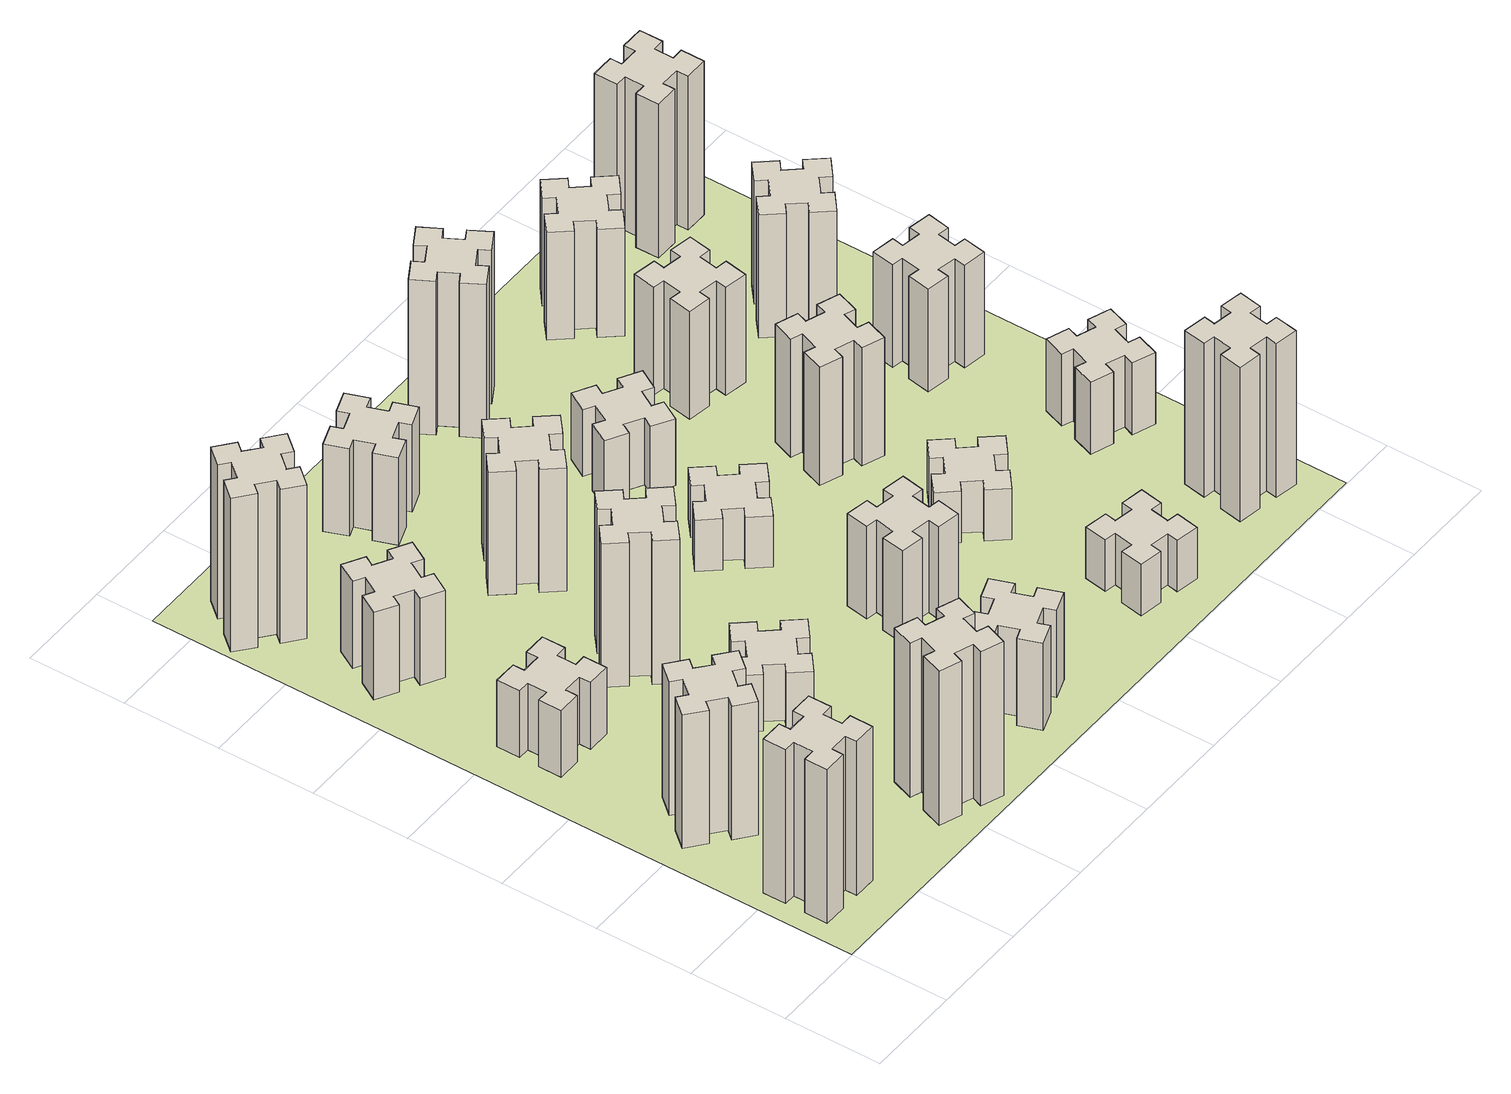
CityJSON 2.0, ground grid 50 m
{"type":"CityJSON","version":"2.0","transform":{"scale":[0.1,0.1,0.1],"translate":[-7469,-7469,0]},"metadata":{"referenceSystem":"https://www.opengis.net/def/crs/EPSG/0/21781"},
"CityObjects":{
"building1":{"type":"Building","attributes":{"class":"1000","function":"1000","usage":"1000","yearOfConstruction":2016,"roofType":"1000","measuredHeight":90,"storeysAboveGround":30,"storeysBelowGround":0},"geometry":[{"type":"Solid","lod":"1","boundaries":[[[[0,1,2,3,4,5,6,7,8,9,10,11,12,13,14,15,16,17,18,19]],[[17,16,20,21]],[[16,15,22,20]],[[15,14,23,22]],[[14,13,24,23]],[[13,12,25,24]],[[12,11,26,25]],[[11,10,27,26]],[[10,9,28,27]],[[9,8,29,28]],[[8,7,30,29]],[[7,6,31,30]],[[6,5,32,31]],[[5,4,33,32]],[[4,3,34,33]],[[3,2,35,34]],[[2,1,36,35]],[[1,0,37,36]],[[0,19,38,37]],[[19,18,39,38]],[[18,17,21,39]],[[24,25,26,27,28,29,30,31,32,33,34,35,36,37,38,39,21,20,22,23]]]]}]},
"building2":{"type":"Building","attributes":{"class":"1000","function":"1000","usage":"1000","yearOfConstruction":2016,"roofType":"1000","measuredHeight":78,"storeysAboveGround":30,"storeysBelowGround":0},"geometry":[{"type":"Solid","lod":"1","boundaries":[[[[40,41,42,43,44,45,46,47,48,49,50,51,52,53,54,55,56,57,58,59]],[[57,56,60,61]],[[56,55,62,60]],[[55,54,63,62]],[[54,53,64,63]],[[53,52,65,64]],[[52,51,66,65]],[[51,50,67,66]],[[50,49,68,67]],[[49,48,69,68]],[[48,47,70,69]],[[47,46,71,70]],[[46,45,72,71]],[[45,44,73,72]],[[44,43,74,73]],[[43,42,75,74]],[[42,41,76,75]],[[41,40,77,76]],[[40,59,78,77]],[[59,58,79,78]],[[58,57,61,79]],[[64,65,66,67,68,69,70,71,72,73,74,75,76,77,78,79,61,60,62,63]]]]}]},
"building3":{"type":"Building","attributes":{"class":"1000","function":"1000","usage":"1000","yearOfConstruction":2016,"roofType":"1000","measuredHeight":39,"storeysAboveGround":30,"storeysBelowGround":0},"geometry":[{"type":"Solid","lod":"1","boundaries":[[[[80,81,82,83,84,85,86,87,88,89,90,91,92,93,94,95,96,97,98,99]],[[97,96,100,101]],[[96,95,102,100]],[[95,94,103,102]],[[94,93,104,103]],[[93,92,105,104]],[[92,91,106,105]],[[91,90,107,106]],[[90,89,108,107]],[[89,88,109,108]],[[88,87,110,109]],[[87,86,111,110]],[[86,85,112,111]],[[85,84,113,112]],[[84,83,114,113]],[[83,82,115,114]],[[82,81,116,115]],[[81,80,117,116]],[[80,99,118,117]],[[99,98,119,118]],[[98,97,101,119]],[[104,105,106,107,108,109,110,111,112,113,114,115,116,117,118,119,101,100,102,103]]]]}]},
"building4":{"type":"Building","attributes":{"class":"1000","function":"1000","usage":"1000","yearOfConstruction":2016,"roofType":"1000","measuredHeight":51,"storeysAboveGround":30,"storeysBelowGround":0},"geometry":[{"type":"Solid","lod":"1","boundaries":[[[[120,121,122,123,124,125,126,127,128,129,130,131,132,133,134,135,136,137,138,139]],[[137,136,140,141]],[[136,135,142,140]],[[135,134,143,142]],[[134,133,144,143]],[[133,132,145,144]],[[132,131,146,145]],[[131,130,147,146]],[[130,129,148,147]],[[129,128,149,148]],[[128,127,150,149]],[[127,126,151,150]],[[126,125,152,151]],[[125,124,153,152]],[[124,123,154,153]],[[123,122,155,154]],[[122,121,156,155]],[[121,120,157,156]],[[120,139,158,157]],[[139,138,159,158]],[[138,137,141,159]],[[144,145,146,147,148,149,150,151,152,153,154,155,156,157,158,159,141,140,142,143]]]]}]},
"building5":{"type":"Building","attributes":{"class":"1000","function":"1000","usage":"1000","yearOfConstruction":2016,"roofType":"1000","measuredHeight":90,"storeysAboveGround":30,"storeysBelowGround":0},"geometry":[{"type":"Solid","lod":"1","boundaries":[[[[160,161,162,163,164,165,166,167,168,169,170,171,172,173,174,175,176,177,178,179]],[[177,176,180,181]],[[176,175,182,180]],[[175,174,183,182]],[[174,173,184,183]],[[173,172,185,184]],[[172,171,186,185]],[[171,170,187,186]],[[170,169,188,187]],[[169,168,189,188]],[[168,167,190,189]],[[167,166,191,190]],[[166,165,192,191]],[[165,164,193,192]],[[164,163,194,193]],[[163,162,195,194]],[[162,161,196,195]],[[161,160,197,196]],[[160,179,198,197]],[[179,178,199,198]],[[178,177,181,199]],[[184,185,186,187,188,189,190,191,192,193,194,195,196,197,198,199,181,180,182,183]]]]}]},
"building6":{"type":"Building","attributes":{"class":"1000","function":"1000","usage":"1000","yearOfConstruction":2016,"roofType":"1000","measuredHeight":90,"storeysAboveGround":30,"storeysBelowGround":0},"geometry":[{"type":"Solid","lod":"1","boundaries":[[[[200,201,202,203,204,205,206,207,208,209,210,211,212,213,214,215,216,217,218,219]],[[217,216,220,221]],[[216,215,222,220]],[[215,214,223,222]],[[214,213,224,223]],[[213,212,225,224]],[[212,211,226,225]],[[211,210,227,226]],[[210,209,228,227]],[[209,208,229,228]],[[208,207,230,229]],[[207,206,231,230]],[[206,205,232,231]],[[205,204,233,232]],[[204,203,234,233]],[[203,202,235,234]],[[202,201,236,235]],[[201,200,237,236]],[[200,219,238,237]],[[219,218,239,238]],[[218,217,221,239]],[[224,225,226,227,228,229,230,231,232,233,234,235,236,237,238,239,221,220,222,223]]]]}]},
"building7":{"type":"Building","attributes":{"class":"1000","function":"1000","usage":"1000","yearOfConstruction":2016,"roofType":"1000","measuredHeight":33,"storeysAboveGround":30,"storeysBelowGround":0},"geometry":[{"type":"Solid","lod":"1","boundaries":[[[[240,241,242,243,244,245,246,247,248,249,250,251,252,253,254,255,256,257,258,259]],[[257,256,260,261]],[[256,255,262,260]],[[255,254,263,262]],[[254,253,264,263]],[[253,252,265,264]],[[252,251,266,265]],[[251,250,267,266]],[[250,249,268,267]],[[249,248,269,268]],[[248,247,270,269]],[[247,246,271,270]],[[246,245,272,271]],[[245,244,273,272]],[[244,243,274,273]],[[243,242,275,274]],[[242,241,276,275]],[[241,240,277,276]],[[240,259,278,277]],[[259,258,279,278]],[[258,257,261,279]],[[264,265,266,267,268,269,270,271,272,273,274,275,276,277,278,279,261,260,262,263]]]]}]},
"building8":{"type":"Building","attributes":{"class":"1000","function":"1000","usage":"1000","yearOfConstruction":2016,"roofType":"1000","measuredHeight":84,"storeysAboveGround":30,"storeysBelowGround":0},"geometry":[{"type":"Solid","lod":"1","boundaries":[[[[280,281,282,283,284,285,286,287,288,289,290,291,292,293,294,295,296,297,298,299]],[[297,296,300,301]],[[296,295,302,300]],[[295,294,303,302]],[[294,293,304,303]],[[293,292,305,304]],[[292,291,306,305]],[[291,290,307,306]],[[290,289,308,307]],[[289,288,309,308]],[[288,287,310,309]],[[287,286,311,310]],[[286,285,312,311]],[[285,284,313,312]],[[284,283,314,313]],[[283,282,315,314]],[[282,281,316,315]],[[281,280,317,316]],[[280,299,318,317]],[[299,298,319,318]],[[298,297,301,319]],[[304,305,306,307,308,309,310,311,312,313,314,315,316,317,318,319,301,300,302,303]]]]}]},
"building9":{"type":"Building","attributes":{"class":"1000","function":"1000","usage":"1000","yearOfConstruction":2016,"roofType":"1000","measuredHeight":51,"storeysAboveGround":30,"storeysBelowGround":0},"geometry":[{"type":"Solid","lod":"1","boundaries":[[[[320,321,322,323,324,325,326,327,328,329,330,331,332,333,334,335,336,337,338,339]],[[337,336,340,341]],[[336,335,342,340]],[[335,334,343,342]],[[334,333,344,343]],[[333,332,345,344]],[[332,331,346,345]],[[331,330,347,346]],[[330,329,348,347]],[[329,328,349,348]],[[328,327,350,349]],[[327,326,351,350]],[[326,325,352,351]],[[325,324,353,352]],[[324,323,354,353]],[[323,322,355,354]],[[322,321,356,355]],[[321,320,357,356]],[[320,339,358,357]],[[339,338,359,358]],[[338,337,341,359]],[[344,345,346,347,348,349,350,351,352,353,354,355,356,357,358,359,341,340,342,343]]]]}]},
"building10":{"type":"Building","attributes":{"class":"1000","function":"1000","usage":"1000","yearOfConstruction":2016,"roofType":"1000","measuredHeight":72,"storeysAboveGround":30,"storeysBelowGround":0},"geometry":[{"type":"Solid","lod":"1","boundaries":[[[[360,361,362,363,364,365,366,367,368,369,370,371,372,373,374,375,376,377,378,379]],[[377,376,380,381]],[[376,375,382,380]],[[375,374,383,382]],[[374,373,384,383]],[[373,372,385,384]],[[372,371,386,385]],[[371,370,387,386]],[[370,369,388,387]],[[369,368,389,388]],[[368,367,390,389]],[[367,366,391,390]],[[366,365,392,391]],[[365,364,393,392]],[[364,363,394,393]],[[363,362,395,394]],[[362,361,396,395]],[[361,360,397,396]],[[360,379,398,397]],[[379,378,399,398]],[[378,377,381,399]],[[384,385,386,387,388,389,390,391,392,393,394,395,396,397,398,399,381,380,382,383]]]]}]},
"building11":{"type":"Building","attributes":{"class":"1000","function":"1000","usage":"1000","yearOfConstruction":2016,"roofType":"1000","measuredHeight":51,"storeysAboveGround":30,"storeysBelowGround":0},"geometry":[{"type":"Solid","lod":"1","boundaries":[[[[400,401,402,403,404,405,406,407,408,409,410,411,412,413,414,415,416,417,418,419]],[[417,416,420,421]],[[416,415,422,420]],[[415,414,423,422]],[[414,413,424,423]],[[413,412,425,424]],[[412,411,426,425]],[[411,410,427,426]],[[410,409,428,427]],[[409,408,429,428]],[[408,407,430,429]],[[407,406,431,430]],[[406,405,432,431]],[[405,404,433,432]],[[404,403,434,433]],[[403,402,435,434]],[[402,401,436,435]],[[401,400,437,436]],[[400,419,438,437]],[[419,418,439,438]],[[418,417,421,439]],[[424,425,426,427,428,429,430,431,432,433,434,435,436,437,438,439,421,420,422,423]]]]}]},
"building12":{"type":"Building","attributes":{"class":"1000","function":"1000","usage":"1000","yearOfConstruction":2016,"roofType":"1000","measuredHeight":54,"storeysAboveGround":30,"storeysBelowGround":0},"geometry":[{"type":"Solid","lod":"1","boundaries":[[[[440,441,442,443,444,445,446,447,448,449,450,451,452,453,454,455,456,457,458,459]],[[457,456,460,461]],[[456,455,462,460]],[[455,454,463,462]],[[454,453,464,463]],[[453,452,465,464]],[[452,451,466,465]],[[451,450,467,466]],[[450,449,468,467]],[[449,448,469,468]],[[448,447,470,469]],[[447,446,471,470]],[[446,445,472,471]],[[445,444,473,472]],[[444,443,474,473]],[[443,442,475,474]],[[442,441,476,475]],[[441,440,477,476]],[[440,459,478,477]],[[459,458,479,478]],[[458,457,461,479]],[[464,465,466,467,468,469,470,471,472,473,474,475,476,477,478,479,461,460,462,463]]]]}]},
"building13":{"type":"Building","attributes":{"class":"1000","function":"1000","usage":"1000","yearOfConstruction":2016,"roofType":"1000","measuredHeight":30,"storeysAboveGround":30,"storeysBelowGround":0},"geometry":[{"type":"Solid","lod":"1","boundaries":[[[[480,481,482,483,484,485,486,487,488,489,490,491,492,493,494,495,496,497,498,499]],[[497,496,500,501]],[[496,495,502,500]],[[495,494,503,502]],[[494,493,504,503]],[[493,492,505,504]],[[492,491,506,505]],[[491,490,507,506]],[[490,489,508,507]],[[489,488,509,508]],[[488,487,510,509]],[[487,486,511,510]],[[486,485,512,511]],[[485,484,513,512]],[[484,483,514,513]],[[483,482,515,514]],[[482,481,516,515]],[[481,480,517,516]],[[480,499,518,517]],[[499,498,519,518]],[[498,497,501,519]],[[504,505,506,507,508,509,510,511,512,513,514,515,516,517,518,519,501,500,502,503]]]]}]},
"building14":{"type":"Building","attributes":{"class":"1000","function":"1000","usage":"1000","yearOfConstruction":2016,"roofType":"1000","measuredHeight":39,"storeysAboveGround":30,"storeysBelowGround":0},"geometry":[{"type":"Solid","lod":"1","boundaries":[[[[520,521,522,523,524,525,526,527,528,529,530,531,532,533,534,535,536,537,538,539]],[[537,536,540,541]],[[536,535,542,540]],[[535,534,543,542]],[[534,533,544,543]],[[533,532,545,544]],[[532,531,546,545]],[[531,530,547,546]],[[530,529,548,547]],[[529,528,549,548]],[[528,527,550,549]],[[527,526,551,550]],[[526,525,552,551]],[[525,524,553,552]],[[524,523,554,553]],[[523,522,555,554]],[[522,521,556,555]],[[521,520,557,556]],[[520,539,558,557]],[[539,538,559,558]],[[538,537,541,559]],[[544,545,546,547,548,549,550,551,552,553,554,555,556,557,558,559,541,540,542,543]]]]}]},
"building15":{"type":"Building","attributes":{"class":"1000","function":"1000","usage":"1000","yearOfConstruction":2016,"roofType":"1000","measuredHeight":30,"storeysAboveGround":30,"storeysBelowGround":0},"geometry":[{"type":"Solid","lod":"1","boundaries":[[[[560,561,562,563,564,565,566,567,568,569,570,571,572,573,574,575,576,577,578,579]],[[577,576,580,581]],[[576,575,582,580]],[[575,574,583,582]],[[574,573,584,583]],[[573,572,585,584]],[[572,571,586,585]],[[571,570,587,586]],[[570,569,588,587]],[[569,568,589,588]],[[568,567,590,589]],[[567,566,591,590]],[[566,565,592,591]],[[565,564,593,592]],[[564,563,594,593]],[[563,562,595,594]],[[562,561,596,595]],[[561,560,597,596]],[[560,579,598,597]],[[579,578,599,598]],[[578,577,581,599]],[[584,585,586,587,588,589,590,591,592,593,594,595,596,597,598,599,581,580,582,583]]]]}]},
"building16":{"type":"Building","attributes":{"class":"1000","function":"1000","usage":"1000","yearOfConstruction":2016,"roofType":"1000","measuredHeight":90,"storeysAboveGround":30,"storeysBelowGround":0},"geometry":[{"type":"Solid","lod":"1","boundaries":[[[[600,601,602,603,604,605,606,607,608,609,610,611,612,613,614,615,616,617,618,619]],[[617,616,620,621]],[[616,615,622,620]],[[615,614,623,622]],[[614,613,624,623]],[[613,612,625,624]],[[612,611,626,625]],[[611,610,627,626]],[[610,609,628,627]],[[609,608,629,628]],[[608,607,630,629]],[[607,606,631,630]],[[606,605,632,631]],[[605,604,633,632]],[[604,603,634,633]],[[603,602,635,634]],[[602,601,636,635]],[[601,600,637,636]],[[600,619,638,637]],[[619,618,639,638]],[[618,617,621,639]],[[624,625,626,627,628,629,630,631,632,633,634,635,636,637,638,639,621,620,622,623]]]]}]},
"building17":{"type":"Building","attributes":{"class":"1000","function":"1000","usage":"1000","yearOfConstruction":2016,"roofType":"1000","measuredHeight":30,"storeysAboveGround":30,"storeysBelowGround":0},"geometry":[{"type":"Solid","lod":"1","boundaries":[[[[640,641,642,643,644,645,646,647,648,649,650,651,652,653,654,655,656,657,658,659]],[[657,656,660,661]],[[656,655,662,660]],[[655,654,663,662]],[[654,653,664,663]],[[653,652,665,664]],[[652,651,666,665]],[[651,650,667,666]],[[650,649,668,667]],[[649,648,669,668]],[[648,647,670,669]],[[647,646,671,670]],[[646,645,672,671]],[[645,644,673,672]],[[644,643,674,673]],[[643,642,675,674]],[[642,641,676,675]],[[641,640,677,676]],[[640,659,678,677]],[[659,658,679,678]],[[658,657,661,679]],[[664,665,666,667,668,669,670,671,672,673,674,675,676,677,678,679,661,660,662,663]]]]}]},
"building18":{"type":"Building","attributes":{"class":"1000","function":"1000","usage":"1000","yearOfConstruction":2016,"roofType":"1000","measuredHeight":69,"storeysAboveGround":30,"storeysBelowGround":0},"geometry":[{"type":"Solid","lod":"1","boundaries":[[[[680,681,682,683,684,685,686,687,688,689,690,691,692,693,694,695,696,697,698,699]],[[697,696,700,701]],[[696,695,702,700]],[[695,694,703,702]],[[694,693,704,703]],[[693,692,705,704]],[[692,691,706,705]],[[691,690,707,706]],[[690,689,708,707]],[[689,688,709,708]],[[688,687,710,709]],[[687,686,711,710]],[[686,685,712,711]],[[685,684,713,712]],[[684,683,714,713]],[[683,682,715,714]],[[682,681,716,715]],[[681,680,717,716]],[[680,699,718,717]],[[699,698,719,718]],[[698,697,701,719]],[[704,705,706,707,708,709,710,711,712,713,714,715,716,717,718,719,701,700,702,703]]]]}]},
"building19":{"type":"Building","attributes":{"class":"1000","function":"1000","usage":"1000","yearOfConstruction":2016,"roofType":"1000","measuredHeight":63,"storeysAboveGround":30,"storeysBelowGround":0},"geometry":[{"type":"Solid","lod":"1","boundaries":[[[[720,721,722,723,724,725,726,727,728,729,730,731,732,733,734,735,736,737,738,739]],[[737,736,740,741]],[[736,735,742,740]],[[735,734,743,742]],[[734,733,744,743]],[[733,732,745,744]],[[732,731,746,745]],[[731,730,747,746]],[[730,729,748,747]],[[729,728,749,748]],[[728,727,750,749]],[[727,726,751,750]],[[726,725,752,751]],[[725,724,753,752]],[[724,723,754,753]],[[723,722,755,754]],[[722,721,756,755]],[[721,720,757,756]],[[720,739,758,757]],[[739,738,759,758]],[[738,737,741,759]],[[744,745,746,747,748,749,750,751,752,753,754,755,756,757,758,759,741,740,742,743]]]]}]},
"building20":{"type":"Building","attributes":{"class":"1000","function":"1000","usage":"1000","yearOfConstruction":2016,"roofType":"1000","measuredHeight":90,"storeysAboveGround":30,"storeysBelowGround":0},"geometry":[{"type":"Solid","lod":"1","boundaries":[[[[760,761,762,763,764,765,766,767,768,769,770,771,772,773,774,775,776,777,778,779]],[[777,776,780,781]],[[776,775,782,780]],[[775,774,783,782]],[[774,773,784,783]],[[773,772,785,784]],[[772,771,786,785]],[[771,770,787,786]],[[770,769,788,787]],[[769,768,789,788]],[[768,767,790,789]],[[767,766,791,790]],[[766,765,792,791]],[[765,764,793,792]],[[764,763,794,793]],[[763,762,795,794]],[[762,761,796,795]],[[761,760,797,796]],[[760,779,798,797]],[[779,778,799,798]],[[778,777,781,799]],[[784,785,786,787,788,789,790,791,792,793,794,795,796,797,798,799,781,780,782,783]]]]}]},
"building21":{"type":"Building","attributes":{"class":"1000","function":"1000","usage":"1000","yearOfConstruction":2016,"roofType":"1000","measuredHeight":63,"storeysAboveGround":30,"storeysBelowGround":0},"geometry":[{"type":"Solid","lod":"1","boundaries":[[[[800,801,802,803,804,805,806,807,808,809,810,811,812,813,814,815,816,817,818,819]],[[817,816,820,821]],[[816,815,822,820]],[[815,814,823,822]],[[814,813,824,823]],[[813,812,825,824]],[[812,811,826,825]],[[811,810,827,826]],[[810,809,828,827]],[[809,808,829,828]],[[808,807,830,829]],[[807,806,831,830]],[[806,805,832,831]],[[805,804,833,832]],[[804,803,834,833]],[[803,802,835,834]],[[802,801,836,835]],[[801,800,837,836]],[[800,819,838,837]],[[819,818,839,838]],[[818,817,821,839]],[[824,825,826,827,828,829,830,831,832,833,834,835,836,837,838,839,821,820,822,823]]]]}]},
"building22":{"type":"Building","attributes":{"class":"1000","function":"1000","usage":"1000","yearOfConstruction":2016,"roofType":"1000","measuredHeight":42,"storeysAboveGround":30,"storeysBelowGround":0},"geometry":[{"type":"Solid","lod":"1","boundaries":[[[[840,841,842,843,844,845,846,847,848,849,850,851,852,853,854,855,856,857,858,859]],[[857,856,860,861]],[[856,855,862,860]],[[855,854,863,862]],[[854,853,864,863]],[[853,852,865,864]],[[852,851,866,865]],[[851,850,867,866]],[[850,849,868,867]],[[849,848,869,868]],[[848,847,870,869]],[[847,846,871,870]],[[846,845,872,871]],[[845,844,873,872]],[[844,843,874,873]],[[843,842,875,874]],[[842,841,876,875]],[[841,840,877,876]],[[840,859,878,877]],[[859,858,879,878]],[[858,857,861,879]],[[864,865,866,867,868,869,870,871,872,873,874,875,876,877,878,879,861,860,862,863]]]]}]},
"building23":{"type":"Building","attributes":{"class":"1000","function":"1000","usage":"1000","yearOfConstruction":2016,"roofType":"1000","measuredHeight":60,"storeysAboveGround":30,"storeysBelowGround":0},"geometry":[{"type":"Solid","lod":"1","boundaries":[[[[880,881,882,883,884,885,886,887,888,889,890,891,892,893,894,895,896,897,898,899]],[[897,896,900,901]],[[896,895,902,900]],[[895,894,903,902]],[[894,893,904,903]],[[893,892,905,904]],[[892,891,906,905]],[[891,890,907,906]],[[890,889,908,907]],[[889,888,909,908]],[[888,887,910,909]],[[887,886,911,910]],[[886,885,912,911]],[[885,884,913,912]],[[884,883,914,913]],[[883,882,915,914]],[[882,881,916,915]],[[881,880,917,916]],[[880,899,918,917]],[[899,898,919,918]],[[898,897,901,919]],[[904,905,906,907,908,909,910,911,912,913,914,915,916,917,918,919,901,900,902,903]]]]}]},
"building24":{"type":"Building","attributes":{"class":"1000","function":"1000","usage":"1000","yearOfConstruction":2016,"roofType":"1000","measuredHeight":72,"storeysAboveGround":30,"storeysBelowGround":0},"geometry":[{"type":"Solid","lod":"1","boundaries":[[[[920,921,922,923,924,925,926,927,928,929,930,931,932,933,934,935,936,937,938,939]],[[937,936,940,941]],[[936,935,942,940]],[[935,934,943,942]],[[934,933,944,943]],[[933,932,945,944]],[[932,931,946,945]],[[931,930,947,946]],[[930,929,948,947]],[[929,928,949,948]],[[928,927,950,949]],[[927,926,951,950]],[[926,925,952,951]],[[925,924,953,952]],[[924,923,954,953]],[[923,922,955,954]],[[922,921,956,955]],[[921,920,957,956]],[[920,939,958,957]],[[939,938,959,958]],[[938,937,941,959]],[[944,945,946,947,948,949,950,951,952,953,954,955,956,957,958,959,941,940,942,943]]]]}]},
"building25":{"type":"Building","attributes":{"class":"1000","function":"1000","usage":"1000","yearOfConstruction":2016,"roofType":"1000","measuredHeight":90,"storeysAboveGround":30,"storeysBelowGround":0},"geometry":[{"type":"Solid","lod":"1","boundaries":[[[[960,961,962,963,964,965,966,967,968,969,970,971,972,973,974,975,976,977,978,979]],[[977,976,980,981]],[[976,975,982,980]],[[975,974,983,982]],[[974,973,984,983]],[[973,972,985,984]],[[972,971,986,985]],[[971,970,987,986]],[[970,969,988,987]],[[969,968,989,988]],[[968,967,990,989]],[[967,966,991,990]],[[966,965,992,991]],[[965,964,993,992]],[[964,963,994,993]],[[963,962,995,994]],[[962,961,996,995]],[[961,960,997,996]],[[960,979,998,997]],[[979,978,999,998]],[[978,977,981,999]],[[984,985,986,987,988,989,990,991,992,993,994,995,996,997,998,999,981,980,982,983]]]]}]},
"landuse1":{"type":"LandUse","attributes":{"name":"plot1","function":"1010"},"geometry":[{"type":"MultiSurface","lod":"1","boundaries":[[[1000,1001,1002,1003]]]}]}
},
"vertices":[
[165,425,0],[165,325,0],[105,325,0],[105,205,0],[225,205,0],[225,265,0],[325,265,0],[325,205,0],[445,205,0],[445,325,0],[385,325,0],[385,425,0],[445,425,0],[445,545,0],[325,545,0],[325,485,0],[225,485,0],[225,545,0],[105,545,0],[105,425,0],[225,485,900],[225,545,900],[325,485,900],[325,545,900],[445,545,900],[445,425,900],[385,425,900],[385,325,900],[445,325,900],[445,205,900],[325,205,900],[325,265,900],[225,265,900],[225,205,900],[105,205,900],[105,325,900],[165,325,900],[165,425,900],[105,425,900],[105,545,900],
[484,1067,0],[408,1132,0],[446,1178,0],[354,1255,0],[277,1163,0],[323,1124,0],[259,1048,0],[213,1086,0],[136,994,0],[228,917,0],[266,963,0],[343,899,0],[304,853,0],[396,776,0],[473,868,0],[427,906,0],[492,983,0],[538,944,0],[615,1036,0],[523,1113,0],[492,983,780],[538,944,780],[427,906,780],[473,868,780],[396,776,780],[304,853,780],[343,899,780],[266,963,780],[228,917,780],[136,994,780],[213,1086,780],[259,1048,780],[323,1124,780],[277,1163,780],[354,1255,780],[446,1178,780],[408,1132,780],[484,1067,780],[523,1113,780],[615,1036,780],
[265,1905,0],[265,1805,0],[205,1805,0],[205,1685,0],[325,1685,0],[325,1745,0],[425,1745,0],[425,1685,0],[545,1685,0],[545,1805,0],[485,1805,0],[485,1905,0],[545,1905,0],[545,2025,0],[425,2025,0],[425,1965,0],[325,1965,0],[325,2025,0],[205,2025,0],[205,1905,0],[325,1965,390],[325,2025,390],[425,1965,390],[425,2025,390],[545,2025,390],[545,1905,390],[485,1905,390],[485,1805,390],[545,1805,390],[545,1685,390],[425,1685,390],[425,1745,390],[325,1745,390],[325,1685,390],[205,1685,390],[205,1805,390],[265,1805,390],[265,1905,390],[205,1905,390],[205,2025,390],
[446,2597,0],[496,2684,0],[548,2654,0],[608,2758,0],[504,2818,0],[474,2766,0],[387,2816,0],[417,2868,0],[313,2928,0],[253,2824,0],[305,2794,0],[255,2707,0],[203,2737,0],[143,2633,0],[247,2573,0],[277,2625,0],[364,2575,0],[334,2523,0],[438,2463,0],[498,2567,0],[364,2575,510],[334,2523,510],[277,2625,510],[247,2573,510],[143,2633,510],[203,2737,510],[255,2707,510],[305,2794,510],[253,2824,510],[313,2928,510],[417,2868,510],[387,2816,510],[474,2766,510],[504,2818,510],[608,2758,510],[548,2654,510],[496,2684,510],[446,2597,510],[498,2567,510],[438,2463,510],
[1029,360,0],[995,266,0],[939,287,0],[897,174,0],[1010,133,0],[1031,189,0],[1125,155,0],[1104,99,0],[1217,57,0],[1258,170,0],[1202,191,0],[1236,285,0],[1292,264,0],[1333,377,0],[1220,418,0],[1200,362,0],[1106,396,0],[1127,452,0],[1014,493,0],[973,380,0],[1106,396,900],[1127,452,900],[1200,362,900],[1220,418,900],[1333,377,900],[1292,264,900],[1236,285,900],[1202,191,900],[1258,170,900],[1217,57,900],[1104,99,900],[1125,155,900],[1031,189,900],[1010,133,900],[897,174,900],[939,287,900],[995,266,900],[1029,360,900],[973,380,900],[1014,493,900],
[384,3387,0],[308,3452,0],[346,3498,0],[254,3575,0],[177,3483,0],[223,3444,0],[159,3368,0],[113,3406,0],[36,3314,0],[128,3237,0],[166,3283,0],[243,3219,0],[204,3173,0],[296,3096,0],[373,3188,0],[327,3226,0],[392,3303,0],[438,3264,0],[515,3356,0],[423,3433,0],[392,3303,900],[438,3264,900],[327,3226,900],[373,3188,900],[296,3096,900],[204,3173,900],[243,3219,900],[166,3283,900],[128,3237,900],[36,3314,900],[113,3406,900],[159,3368,900],[223,3444,900],[177,3483,900],[254,3575,900],[346,3498,900],[308,3452,900],[384,3387,900],[423,3433,900],[515,3356,900],
[1083,1332,0],[1006,1267,0],[968,1313,0],[876,1236,0],[953,1144,0],[999,1183,0],[1063,1106,0],[1017,1068,0],[1094,976,0],[1186,1053,0],[1148,1099,0],[1224,1163,0],[1263,1117,0],[1355,1194,0],[1278,1286,0],[1232,1248,0],[1167,1324,0],[1213,1363,0],[1136,1455,0],[1044,1378,0],[1167,1324,330],[1213,1363,330],[1232,1248,330],[1278,1286,330],[1355,1194,330],[1263,1117,330],[1224,1163,330],[1148,1099,330],[1186,1053,330],[1094,976,330],[1017,1068,330],[1063,1106,330],[999,1183,330],[953,1144,330],[876,1236,330],[968,1313,330],[1006,1267,330],[1083,1332,330],[1044,1378,330],[1136,1455,330],
[983,1972,0],[906,1907,0],[868,1953,0],[776,1876,0],[853,1784,0],[899,1823,0],[963,1746,0],[917,1708,0],[994,1616,0],[1086,1693,0],[1048,1739,0],[1124,1803,0],[1163,1757,0],[1255,1834,0],[1178,1926,0],[1132,1888,0],[1067,1964,0],[1113,2003,0],[1036,2095,0],[944,2018,0],[1067,1964,840],[1113,2003,840],[1132,1888,840],[1178,1926,840],[1255,1834,840],[1163,1757,840],[1124,1803,840],[1048,1739,840],[1086,1693,840],[994,1616,840],[917,1708,840],[963,1746,840],[899,1823,840],[853,1784,840],[776,1876,840],[868,1953,840],[906,1907,840],[983,1972,840],[944,2018,840],[1036,2095,840],
[1765,496,0],[1671,462,0],[1650,518,0],[1537,477,0],[1579,364,0],[1635,385,0],[1669,291,0],[1613,270,0],[1654,157,0],[1767,199,0],[1746,255,0],[1840,289,0],[1860,233,0],[1973,274,0],[1932,387,0],[1876,366,0],[1842,460,0],[1898,480,0],[1857,593,0],[1744,552,0],[1842,460,510],[1898,480,510],[1876,366,510],[1932,387,510],[1973,274,510],[1860,233,510],[1840,289,510],[1746,255,510],[1767,199,510],[1654,157,510],[1613,270,510],[1669,291,510],[1635,385,510],[1579,364,510],[1537,477,510],[1650,518,510],[1671,462,510],[1765,496,510],[1744,552,510],[1857,593,510],
[1099,2563,0],[1163,2486,0],[1117,2448,0],[1194,2356,0],[1286,2433,0],[1248,2479,0],[1324,2543,0],[1363,2497,0],[1455,2574,0],[1378,2666,0],[1332,2628,0],[1267,2704,0],[1313,2743,0],[1236,2835,0],[1144,2758,0],[1183,2712,0],[1106,2647,0],[1068,2693,0],[976,2616,0],[1053,2524,0],[1106,2647,720],[1068,2693,720],[1183,2712,720],[1144,2758,720],[1236,2835,720],[1313,2743,720],[1267,2704,720],[1332,2628,720],[1378,2666,720],[1455,2574,720],[1363,2497,720],[1324,2543,720],[1248,2479,720],[1286,2433,720],[1194,2356,720],[1117,2448,720],[1163,2486,720],[1099,2563,720],[1053,2524,720],[976,2616,720],
[1125,3456,0],[1031,3422,0],[1010,3478,0],[897,3437,0],[939,3324,0],[995,3345,0],[1029,3251,0],[973,3230,0],[1014,3117,0],[1127,3159,0],[1106,3215,0],[1200,3249,0],[1220,3193,0],[1333,3234,0],[1292,3347,0],[1236,3326,0],[1202,3420,0],[1258,3440,0],[1217,3553,0],[1104,3512,0],[1202,3420,510],[1258,3440,510],[1236,3326,510],[1292,3347,510],[1333,3234,510],[1220,3193,510],[1200,3249,510],[1106,3215,510],[1127,3159,510],[1014,3117,510],[973,3230,510],[1029,3251,510],[995,3345,510],[939,3324,510],[897,3437,510],[1010,3478,510],[1031,3422,510],[1125,3456,510],[1104,3512,510],[1217,3553,510],
[2055,1047,0],[2072,1145,0],[2131,1135,0],[2152,1253,0],[2034,1274,0],[2024,1215,0],[1925,1232,0],[1936,1291,0],[1817,1312,0],[1797,1194,0],[1856,1184,0],[1838,1085,0],[1779,1096,0],[1758,977,0],[1877,957,0],[1887,1016,0],[1985,998,0],[1975,939,0],[2093,918,0],[2114,1037,0],[1985,998,540],[1975,939,540],[1887,1016,540],[1877,957,540],[1758,977,540],[1779,1096,540],[1838,1085,540],[1856,1184,540],[1797,1194,540],[1817,1312,540],[1936,1291,540],[1925,1232,540],[2024,1215,540],[2034,1274,540],[2152,1253,540],[2131,1135,540],[2072,1145,540],[2055,1047,540],[2114,1037,540],[2093,918,540],
[1972,1988,0],[1907,2064,0],[1953,2103,0],[1876,2195,0],[1784,2118,0],[1823,2072,0],[1746,2007,0],[1708,2053,0],[1616,1976,0],[1693,1884,0],[1739,1923,0],[1803,1846,0],[1757,1808,0],[1834,1716,0],[1926,1793,0],[1888,1839,0],[1964,1903,0],[2003,1857,0],[2095,1934,0],[2018,2026,0],[1964,1903,300],[2003,1857,300],[1888,1839,300],[1926,1793,300],[1834,1716,300],[1757,1808,300],[1803,1846,300],[1739,1923,300],[1693,1884,300],[1616,1976,300],[1708,2053,300],[1746,2007,300],[1823,2072,300],[1784,2118,300],[1876,2195,300],[1953,2103,300],[1907,2064,300],[1972,1988,300],[2018,2026,300],[2095,1934,300],
[2026,2497,0],[2076,2584,0],[2128,2554,0],[2188,2658,0],[2084,2718,0],[2054,2666,0],[1967,2716,0],[1997,2768,0],[1893,2828,0],[1833,2724,0],[1885,2694,0],[1835,2607,0],[1783,2637,0],[1723,2533,0],[1827,2473,0],[1857,2525,0],[1944,2475,0],[1914,2423,0],[2018,2363,0],[2078,2467,0],[1944,2475,390],[1914,2423,390],[1857,2525,390],[1827,2473,390],[1723,2533,390],[1783,2637,390],[1835,2607,390],[1885,2694,390],[1833,2724,390],[1893,2828,390],[1997,2768,390],[1967,2716,390],[2054,2666,390],[2084,2718,390],[2188,2658,390],[2128,2554,390],[2076,2584,390],[2026,2497,390],[2078,2467,390],[2018,2363,390],
[2596,444,0],[2578,345,0],[2519,356,0],[2498,237,0],[2617,217,0],[2627,276,0],[2725,258,0],[2715,199,0],[2833,178,0],[2854,297,0],[2795,307,0],[2812,405,0],[2871,395,0],[2892,513,0],[2774,534,0],[2764,475,0],[2665,492,0],[2676,551,0],[2557,572,0],[2537,454,0],[2665,492,300],[2676,551,300],[2764,475,300],[2774,534,300],[2892,513,300],[2871,395,300],[2812,405,300],[2795,307,300],[2854,297,300],[2833,178,300],[2715,199,300],[2725,258,300],[2627,276,300],[2617,217,300],[2498,237,300],[2519,356,300],[2578,345,300],[2596,444,300],[2537,454,300],[2557,572,300],
[1844,3556,0],[1757,3506,0],[1727,3558,0],[1623,3498,0],[1683,3394,0],[1735,3424,0],[1785,3337,0],[1733,3307,0],[1793,3203,0],[1897,3263,0],[1867,3315,0],[1954,3365,0],[1984,3313,0],[2088,3373,0],[2028,3477,0],[1976,3447,0],[1926,3534,0],[1978,3564,0],[1918,3668,0],[1814,3608,0],[1926,3534,900],[1978,3564,900],[1976,3447,900],[2028,3477,900],[2088,3373,900],[1984,3313,900],[1954,3365,900],[1867,3315,900],[1897,3263,900],[1793,3203,900],[1733,3307,900],[1785,3337,900],[1735,3424,900],[1683,3394,900],[1623,3498,900],[1727,3558,900],[1757,3506,900],[1844,3556,900],[1814,3608,900],[1918,3668,900],
[2628,1099,0],[2704,1163,0],[2743,1117,0],[2835,1194,0],[2758,1286,0],[2712,1248,0],[2647,1324,0],[2693,1363,0],[2616,1455,0],[2524,1378,0],[2563,1332,0],[2486,1267,0],[2448,1313,0],[2356,1236,0],[2433,1144,0],[2479,1183,0],[2543,1106,0],[2497,1068,0],[2574,976,0],[2666,1053,0],[2543,1106,300],[2497,1068,300],[2479,1183,300],[2433,1144,300],[2356,1236,300],[2448,1313,300],[2486,1267,300],[2563,1332,300],[2524,1378,300],[2616,1455,300],[2693,1363,300],[2647,1324,300],[2712,1248,300],[2758,1286,300],[2835,1194,300],[2743,1117,300],[2704,1163,300],[2628,1099,300],[2666,1053,300],[2574,976,300],
[2682,1871,0],[2716,1965,0],[2772,1944,0],[2813,2057,0],[2700,2098,0],[2680,2042,0],[2586,2076,0],[2607,2132,0],[2494,2173,0],[2453,2060,0],[2509,2040,0],[2475,1946,0],[2419,1967,0],[2377,1854,0],[2490,1813,0],[2511,1869,0],[2605,1835,0],[2584,1779,0],[2697,1737,0],[2738,1850,0],[2605,1835,690],[2584,1779,690],[2511,1869,690],[2490,1813,690],[2377,1854,690],[2419,1967,690],[2475,1946,690],[2509,2040,690],[2453,2060,690],[2494,2173,690],[2607,2132,690],[2586,2076,690],[2680,2042,690],[2700,2098,690],[2813,2057,690],[2772,1944,690],[2716,1965,690],[2682,1871,690],[2738,1850,690],[2697,1737,690],
[2664,2795,0],[2565,2812,0],[2576,2871,0],[2457,2892,0],[2437,2774,0],[2496,2764,0],[2478,2665,0],[2419,2676,0],[2398,2557,0],[2517,2537,0],[2527,2596,0],[2625,2578,0],[2615,2519,0],[2733,2498,0],[2754,2617,0],[2695,2627,0],[2712,2725,0],[2771,2715,0],[2792,2833,0],[2674,2854,0],[2712,2725,630],[2771,2715,630],[2695,2627,630],[2754,2617,630],[2733,2498,630],[2615,2519,630],[2625,2578,630],[2527,2596,630],[2517,2537,630],[2398,2557,630],[2419,2676,630],[2478,2665,630],[2496,2764,630],[2437,2774,630],[2457,2892,630],[2576,2871,630],[2565,2812,630],[2664,2795,630],[2674,2854,630],[2792,2833,630],
[3504,475,0],[3405,492,0],[3416,551,0],[3297,572,0],[3277,454,0],[3336,444,0],[3318,345,0],[3259,356,0],[3238,237,0],[3357,217,0],[3367,276,0],[3465,258,0],[3455,199,0],[3573,178,0],[3594,297,0],[3535,307,0],[3552,405,0],[3611,395,0],[3632,513,0],[3514,534,0],[3552,405,900],[3611,395,900],[3535,307,900],[3594,297,900],[3573,178,900],[3455,199,900],[3465,258,900],[3367,276,900],[3357,217,900],[3238,237,900],[3259,356,900],[3318,345,900],[3336,444,900],[3277,454,900],[3297,572,900],[3416,551,900],[3405,492,900],[3504,475,900],[3514,534,900],[3632,513,900],
[2812,3368,0],[2747,3444,0],[2793,3483,0],[2716,3575,0],[2624,3498,0],[2663,3452,0],[2586,3387,0],[2548,3433,0],[2456,3356,0],[2533,3264,0],[2579,3303,0],[2643,3226,0],[2597,3188,0],[2674,3096,0],[2766,3173,0],[2728,3219,0],[2804,3283,0],[2843,3237,0],[2935,3314,0],[2858,3406,0],[2804,3283,630],[2843,3237,630],[2728,3219,630],[2766,3173,630],[2674,3096,630],[2597,3188,630],[2643,3226,630],[2579,3303,630],[2533,3264,630],[2456,3356,630],[2548,3433,630],[2586,3387,630],[2663,3452,630],[2624,3498,630],[2716,3575,630],[2793,3483,630],[2747,3444,630],[2812,3368,630],[2858,3406,630],[2935,3314,630],
[3351,1029,0],[3445,995,0],[3424,939,0],[3537,897,0],[3578,1010,0],[3522,1031,0],[3556,1125,0],[3612,1104,0],[3653,1217,0],[3540,1258,0],[3520,1202,0],[3426,1236,0],[3447,1292,0],[3334,1333,0],[3293,1220,0],[3349,1200,0],[3315,1106,0],[3259,1127,0],[3217,1014,0],[3330,973,0],[3315,1106,420],[3259,1127,420],[3349,1200,420],[3293,1220,420],[3334,1333,420],[3447,1292,420],[3426,1236,420],[3520,1202,420],[3540,1258,420],[3653,1217,420],[3612,1104,420],[3556,1125,420],[3522,1031,420],[3578,1010,420],[3537,897,420],[3424,939,420],[3445,995,420],[3351,1029,420],[3330,973,420],[3217,1014,420],
[3267,1856,0],[3365,1838,0],[3355,1779,0],[3473,1758,0],[3494,1877,0],[3435,1887,0],[3452,1985,0],[3511,1975,0],[3532,2093,0],[3414,2114,0],[3404,2055,0],[3305,2072,0],[3316,2131,0],[3197,2152,0],[3177,2034,0],[3236,2024,0],[3218,1925,0],[3159,1936,0],[3138,1817,0],[3257,1797,0],[3218,1925,600],[3159,1936,600],[3236,2024,600],[3177,2034,600],[3197,2152,600],[3316,2131,600],[3305,2072,600],[3404,2055,600],[3414,2114,600],[3532,2093,600],[3511,1975,600],[3452,1985,600],[3435,1887,600],[3494,1877,600],[3473,1758,600],[3355,1779,600],[3365,1838,600],[3267,1856,600],[3257,1797,600],[3138,1817,600],
[3119,2563,0],[3183,2486,0],[3137,2448,0],[3214,2356,0],[3306,2433,0],[3268,2479,0],[3344,2543,0],[3383,2497,0],[3475,2574,0],[3398,2666,0],[3352,2628,0],[3287,2704,0],[3333,2743,0],[3256,2835,0],[3164,2758,0],[3203,2712,0],[3126,2647,0],[3088,2693,0],[2996,2616,0],[3073,2524,0],[3126,2647,720],[3088,2693,720],[3203,2712,720],[3164,2758,720],[3256,2835,720],[3333,2743,720],[3287,2704,720],[3352,2628,720],[3398,2666,720],[3475,2574,720],[3383,2497,720],[3344,2543,720],[3268,2479,720],[3306,2433,720],[3214,2356,720],[3137,2448,720],[3183,2486,720],[3119,2563,720],[3073,2524,720],[2996,2616,720],
[3285,3325,0],[3385,3325,0],[3385,3265,0],[3505,3265,0],[3505,3385,0],[3445,3385,0],[3445,3485,0],[3505,3485,0],[3505,3605,0],[3385,3605,0],[3385,3545,0],[3285,3545,0],[3285,3605,0],[3165,3605,0],[3165,3485,0],[3225,3485,0],[3225,3385,0],[3165,3385,0],[3165,3265,0],[3285,3265,0],[3225,3385,900],[3165,3385,900],[3225,3485,900],[3165,3485,900],[3165,3605,900],[3285,3605,900],[3285,3545,900],[3385,3545,900],[3385,3605,900],[3505,3605,900],[3505,3485,900],[3445,3485,900],[3445,3385,900],[3505,3385,900],[3505,3265,900],[3385,3265,900],[3385,3325,900],[3285,3325,900],[3285,3265,900],[3165,3265,900],
[5,3705,0],[3705,3705,0],[3705,5,0],[5,5,0]
]}
